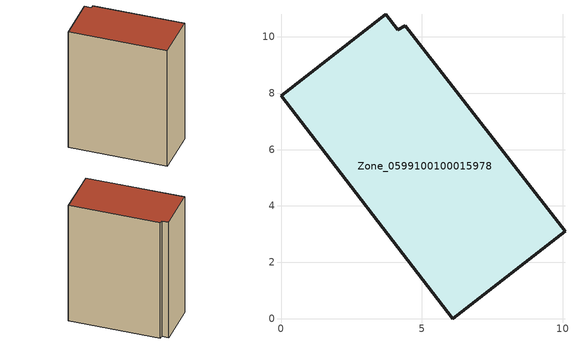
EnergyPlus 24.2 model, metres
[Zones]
Zone_0599100100015978
 floor ground (C_G): 3.71,10.8 4.14,10.25 4.41,10.4 10.08,3.09 6.09,0 0,7.9 z0
 wall outside (C_F): 6.09,0 10.08,3.09 4.41,10.4 4.14,10.25 3.71,10.8 0,7.9 6.09,0 z0:13.13
 roof outside (C_R): 4.14,10.25 3.71,10.8 0,7.9 6.09,0 10.08,3.09 4.41,10.4 z13.13
[BUILDING]
Pand.0599100100015978: North Axis=0; Terrain=City; Loads Convergence Tolerance Value=0.04; Temperature Convergence Tolerance Value=0.4; Solar Distribution=FullExterior; Maximum Number of Warmup Days=25; Minimum Number of Warmup Days=1
[Site:Location]
Rotterdam.The.Hague.AP_ZH_NLD Design_Conditions: Latitude=51.96; Longitude=4.45; Time Zone=1; Elevation=-4.5
[SITE:GROUNDTEMPERATURE:BUILDINGSURFACE]
18, 18, 18, 18, 18, 18, 18, 18, 18, 18, 18, 18
[MATERIAL] Thermal Absorptance=0.9; Solar Absorptance=0.7; Visible Absorptance=0.7
Name | Roughness | Thickness | Conductivity | Density | Specific Heat
G.TC.2015-2018 | MediumSmooth | 0.15 | 0.0428571 | 540 | 1210
F.TC.2015-2018 | Rough | 0.3 | 0.0666667 | 1920 | 840
R.TC.2015-2018 | MediumRough | 0.2 | 0.0333333 | 1500 | 1000
[CONSTRUCTION]
C_G: G.TC.2015-2018
C_F: F.TC.2015-2018
C_R: R.TC.2015-2018
[ZONE]
Zone_0599100100015978: Type=1; Multiplier=1; Ceiling Height=Autocalculate; Volume=Autocalculate; Floor Area=autocalculate; Part of Total Floor Area=Yes
[ZONEINFILTRATION:DESIGNFLOWRATE]
Infil_Zone_0599100100015978: Zone or ZoneList or Space or SpaceList=Zone_0599100100015978; Schedule=AlwaysOn; Design Flow Rate Calculation Method=Flow/Area; Flow Rate per Floor Area=0.0015; Constant Term Coefficient=1; Temperature Term Coefficient=0; Velocity Term Coefficient=0; Velocity Squared Term Coefficient=0
[HVACTEMPLATE:ZONE:IDEALLOADSAIRSYSTEM]
Zone_0599100100015978: Maximum Heating Supply Air Temperature=50; Minimum Cooling Supply Air Temperature=13; Maximum Heating Supply Air Humidity Ratio=0.0156; Minimum Cooling Supply Air Humidity Ratio=0.0077; Heating Limit=NoLimit; Cooling Limit=NoLimit; Dehumidification Control Type=ConstantSensibleHeatRatio; Cooling Sensible Heat Ratio=0.7; Dehumidification Setpoint=60; Humidification Control Type=None; Humidification Setpoint=30; Outdoor Air Method=None; Outdoor Air Flow Rate per Person=0.00944; Outdoor Air Flow Rate per Zone Floor Area=0; Outdoor Air Flow Rate per Zone=0; Demand Controlled Ventilation Type=None; Outdoor Air Economizer Type=NoEconomizer; Heat Recovery Type=None; Sensible Heat Recovery Effectiveness=0.7; Latent Heat Recovery Effectiveness=0.65
[ZONECONTROL:THERMOSTAT]
ThermostatControl_Zone_0599100100015978: Zone or ZoneList=Zone_0599100100015978; Control Type Schedule=DualSetpointControlType; Control 1=Thermostat_Zone_0599100100015978; Temperature Difference Between Cutout And Setpoint=0
[THERMOSTATSETPOINT:DUALSETPOINT]
Thermostat_Zone_0599100100015978: Heating Setpoint Temperature Schedule=HeatingSetpoint_Zone_0599100100015978; Cooling Setpoint Temperature Schedule=CoolingSetpoint_Zone_0599100100015978
[SCHEDULE:COMPACT]
HeatingSetpoint_Zone_0599100100015978: Through: 12/31, For: AllDays, Until: 24:00, 21
CoolingSetpoint_Zone_0599100100015978: Through: 12/31, For: AllDays, Until: 24:00, 24
DualSetpointControlType: Through: 12/31, For: AllDays, Until: 24:00, 4
AlwaysOn: Through: 12/31, For: AllDays, Until: 24:00, 1
